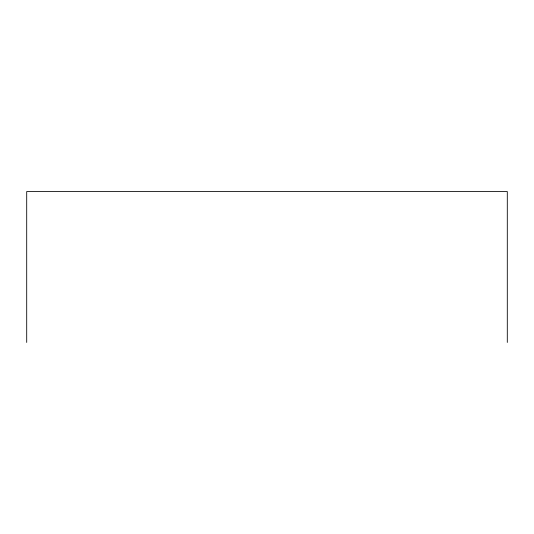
<?xml version="1.0" encoding="UTF-8"?>
<svg xmlns="http://www.w3.org/2000/svg" width="534" height="534" viewBox="0 0 534 534"><rect width="100%" height="100%" fill="white"/><g stroke="black" fill="none" stroke-linecap="round" stroke-linejoin="round"><path stroke-width="0.8" d="M507.3 342.448L507.3 191.552L26.7 191.552L26.7 342.448"/></g></svg>
